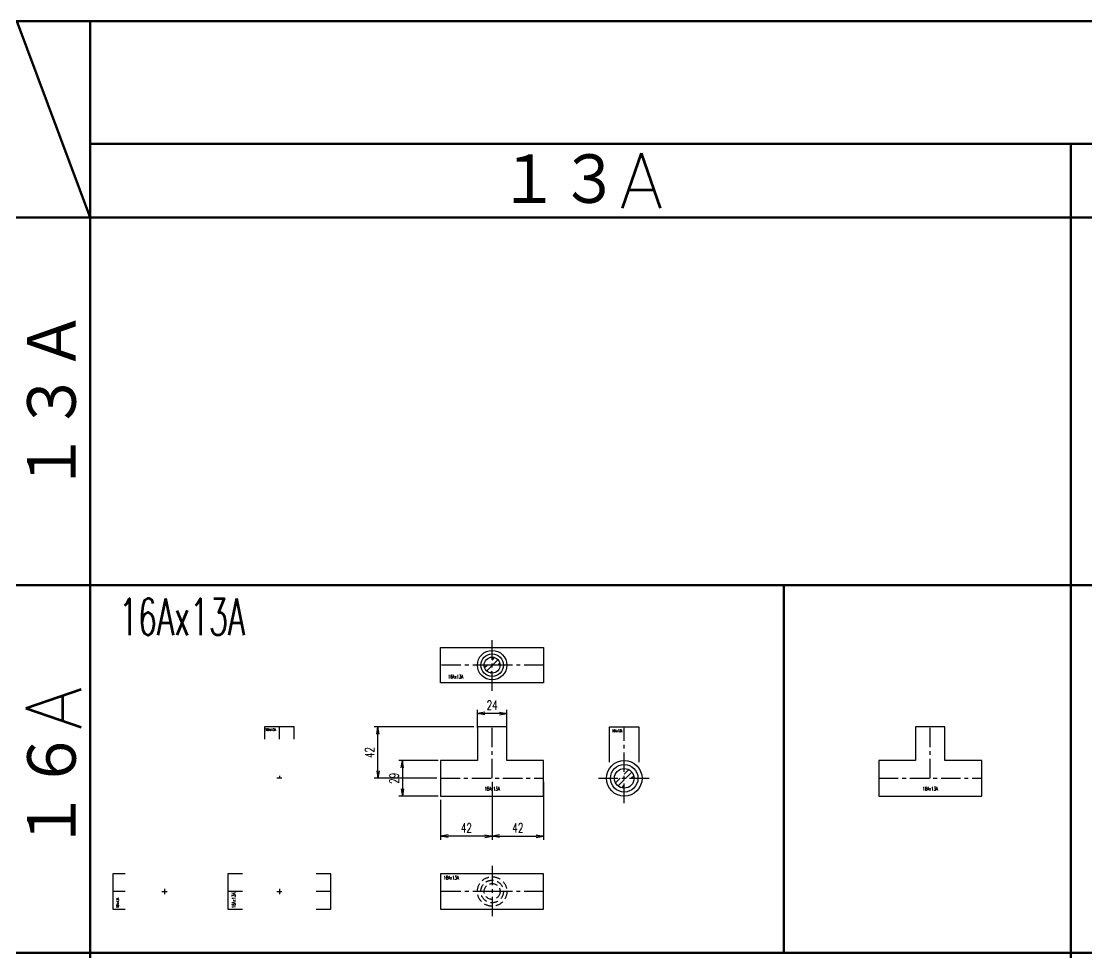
# Model space of a CAD drawing. Header units: millimetres. Extents: x 1711 to 90196, y -23291 to 8516.
# Drawn here: x 24233 to 25102, y 848 to 1608 of the extents above; entities that cross this region are included whole.
import ezdxf

# ---------------------------------------------------------------- set-up
doc = ezdxf.new("R2010")
doc.units = ezdxf.units.MM
doc.header["$PDMODE"] = 35
doc.linetypes.add('CENTER', pattern=[50.8, 31.75, -6.35, 6.35, -6.35])
doc.linetypes.add('HIDDEN', pattern=[9.525, 6.35, -3.175])
doc.layers.add('line', color=153, linetype='Continuous', lineweight=50)
for name, color, linetype in [('寸法', 2, 'Continuous'), ('配管-CVP', 4, 'Continuous'), ('＃配管（PVC)', 21, 'Continuous')]:
    doc.layers.add(name, color=color, linetype=linetype)
doc.styles.add('kpk', font='romans.shx', dxfattribs={"width": 0.7, "bigfont": 'extfont2.shx'})
doc.styles.get("Standard").update_dxf_attribs({"font": 'romans.shx', "bigfont": 'extfont.shx'})
doc.dimstyles.new('KPK-3', dxfattribs={"dimscale": 3, "dimtxt": 2.5, "dimasz": 2, "dimexe": 1, "dimexo": 1, "dimgap": 1, "dimtad": 3, "dimdec": 1, "dimdsep": 46, "dimtxsty": 'kpk', "dimblk": 'OPEN', "dimcen": 2.5, "dimclrd": 2, "dimclre": 2, "dimclrt": 4, "dimadec": 1, "dimazin": 2, "dimtfac": 1, "dimtdec": 1, "dimtmove": 0, "dimatfit": 2, "dimldrblk": 'OPEN', "dimfxl": 0, "dimlwd": -1, "dimlwe": -1, "dimarcsym": 0})

# ---------------------------------------------------------------- blocks, each defined once
blk = doc.blocks.new('*U1278')
at = {"layer": '＃配管（PVC)', "color": 2, "linetype": 'CENTER'}
for p, q in [((-2.1, 0), (2.1, 0)), ((0, 2.1), (0, -2.1))]:
    blk.add_line(p, q, dxfattribs=at)
blk.add_lwpolyline([(-32, 0), (-42, 0)], dxfattribs=at)
at = {"layer": 'Defpoints', "color": 6, "linetype": 'ByBlock', "ltscale": 0.5, "insert": (-38.26, -9.28), "char_height": 2, "attachment_point": 5, "rotation": 90, "style": 'kpk', "bg_fill": 3, "box_fill_scale": 1.2, "bg_fill_color": 256, "bg_fill_transparency": 0}
blk.add_mtext('{\\W0.6;16Ax13A}', dxfattribs=at)
at = {"layer": '＃配管（PVC)', "color": 0, "linetype": 'ByBlock'}
blk.add_lwpolyline([(-32, 14.5), (-42, 14.5), (-42, -14.5), (-32, -14.5)], dxfattribs=at)
blk = doc.blocks.new('16Ax13A-RT-正面')
at = {"layer": '＃配管（PVC)', "color": 2, "linetype": 'CENTER', "ltscale": 0.5}
for p, q in [((0, 0), (0, 42)), ((-42, 0), (42, 0))]:
    blk.add_line(p, q, dxfattribs=at)
at = {"layer": 'Defpoints', "color": 6, "linetype": 'ByBlock', "ltscale": 0.5, "insert": (0, -8.55), "char_height": 3, "attachment_point": 5, "style": 'kpk', "bg_fill": 3, "box_fill_scale": 1.2, "bg_fill_color": 256, "bg_fill_transparency": 0}
blk.add_mtext('{\\W0.6;16Ax13A}', dxfattribs=at)
at = {"layer": '＃配管（PVC)', "color": 0, "linetype": 'ByBlock'}
blk.add_lwpolyline([(42, -14.5), (42, 14.5), (12, 14.5), (12, 42), (-12, 42), (-12, 14.5), (-42, 14.5), (-42, -14.5)], close=True, dxfattribs=at)
blk = doc.blocks.new('16Ax13A-RT-上面')
at = {"layer": '＃配管（PVC)'}
h = blk.add_hatch(dxfattribs=at)
h.set_pattern_fill('ANSI31', color=252)
h.set_pattern_definition([(45, (-23993.226, -1082.215), (-2.24506403, 2.24506403), [])])
h.paths.add_polyline_path([(6.5, 0, 0.414214), (0, 6.5), (0, 0)])
h.paths.add_polyline_path([(0, -6.5), (0, 0), (-6.5, 0, 0.414214)])
at = {"layer": '＃配管（PVC)', "color": 2, "linetype": 'CENTER', "ltscale": 0.5}
blk.add_line((0, -21), (0, 21), dxfattribs=at)
blk.add_lwpolyline([(42, 0), (0, 0), (-42, 0)], dxfattribs=at)
at = {"layer": '＃配管（PVC)', "color": 0, "linetype": 'ByBlock'}
for radius in [12, 9.2, 6.5]:
    blk.add_circle((0, 0), radius, dxfattribs=at)
at = {"layer": 'Defpoints', "color": 6, "linetype": 'ByBlock', "ltscale": 0.5, "insert": (-29.74, -9.41), "char_height": 3, "attachment_point": 5, "style": 'kpk', "bg_fill": 3, "box_fill_scale": 1.2, "bg_fill_color": 256, "bg_fill_transparency": 0}
blk.add_mtext('{\\W0.6;16Ax13A}', dxfattribs=at)
at = {"layer": '＃配管（PVC)', "color": 0, "linetype": 'ByBlock'}
blk.add_lwpolyline([(-42, -14.5), (-42, 14.5), (42, 14.5), (42, -14.5)], close=True, dxfattribs=at)
blk = doc.blocks.new('16Ax13A-RT-下面')
at = {"layer": '＃配管（PVC)', "color": 2, "linetype": 'CENTER', "ltscale": 0.5}
blk.add_line((0, 21), (0, -21), dxfattribs=at)
blk.add_lwpolyline([(42, 0), (0, 0), (-42, 0)], dxfattribs=at)
at = {"layer": '＃配管（PVC)', "color": 252, "linetype": 'HIDDEN'}
for radius in [12, 9.2, 6.5]:
    blk.add_circle((0, 0), radius, dxfattribs=at)
at = {"layer": 'Defpoints', "color": 6, "linetype": 'ByBlock', "ltscale": 0.5, "insert": (-33.38, 11.27), "char_height": 3, "attachment_point": 5, "style": 'kpk', "bg_fill": 3, "box_fill_scale": 1.2, "bg_fill_color": 256, "bg_fill_transparency": 0}
blk.add_mtext('{\\W0.6;16Ax13A}', dxfattribs=at)
at = {"layer": '＃配管（PVC)', "color": 0, "linetype": 'ByBlock'}
blk.add_lwpolyline([(-42, 14.5), (-42, -14.5), (42, -14.5), (42, 14.5)], close=True, dxfattribs=at)
blk = doc.blocks.new('16Ax13A-RT-側面')
at = {"layer": '＃配管（PVC)'}
h = blk.add_hatch(dxfattribs=at)
h.set_pattern_fill('ANSI31', color=252)
h.set_pattern_definition([(45, (-24166.825, -989.8654), (-2.24506403, 2.24506403), [])])
h.paths.add_polyline_path([(8, 0, 0.414214), (0, 8), (0, 0)])
h.paths.add_polyline_path([(-8, 0, 0.414214), (0, -8), (0, 0)])
at = {"layer": '＃配管（PVC)', "color": 2, "linetype": 'CENTER', "ltscale": 0.5}
blk.add_line((-21, 0), (21, 0), dxfattribs=at)
at = {"layer": '＃配管（PVC)', "color": 0, "linetype": 'ByBlock'}
for radius in [14.5, 11.2, 8]:
    blk.add_circle((0, 0), radius, dxfattribs=at)
at = {"layer": 'Defpoints', "color": 6, "linetype": 'ByBlock', "ltscale": 0.5, "insert": (-5.74, 38.78), "char_height": 2, "attachment_point": 5, "style": 'kpk', "bg_fill": 3, "box_fill_scale": 1.2, "bg_fill_color": 256, "bg_fill_transparency": 0}
blk.add_mtext('{\\W0.6;16Ax13A}', dxfattribs=at)
at = {"layer": '＃配管（PVC)', "color": 2, "linetype": 'CENTER', "ltscale": 0.5}
blk.add_line((0, -20.19), (0, 42), dxfattribs=at)
at = {"layer": '＃配管（PVC)', "color": 0, "linetype": 'ByBlock'}
blk.add_lwpolyline([(-12, 13.14), (-12, 42), (12, 42), (12, 13.14)], dxfattribs=at)
blk = doc.blocks.new('*U1279')
at = {"layer": '＃配管（PVC)', "color": 2, "linetype": 'CENTER'}
for p, q in [((2.1, 0), (-2.1, 0)), ((0, 2.1), (0, 0))]:
    blk.add_line(p, q, dxfattribs=at)
at = {"layer": 'Defpoints', "color": 6, "linetype": 'ByBlock', "ltscale": 0.5, "insert": (-7.11, 39.74), "char_height": 2, "attachment_point": 5, "style": 'kpk', "bg_fill": 3, "box_fill_scale": 1.2, "bg_fill_color": 256, "bg_fill_transparency": 0}
blk.add_mtext('{\\W0.6;16Ax13A}', dxfattribs=at)
at = {"layer": '＃配管（PVC)', "color": 2, "linetype": 'CENTER'}
blk.add_line((0, 32), (0, 42), dxfattribs=at)
at = {"layer": '＃配管（PVC)', "color": 0, "linetype": 'ByBlock'}
blk.add_lwpolyline([(12, 32), (12, 42), (-12, 42), (-12, 32)], dxfattribs=at)
blk = doc.blocks.new('*U1280')
at = {"layer": '＃配管（PVC)', "color": 2, "linetype": 'CENTER'}
for p, q in [((-2.1, 0), (2.1, 0)), ((0, 2.1), (0, -2.1))]:
    blk.add_line(p, q, dxfattribs=at)
at = {"layer": '＃配管（PVC)', "color": 0, "linetype": 'ByBlock'}
blk.add_lwpolyline([(30, -14.5), (42, -14.5), (42, 14.5), (30, 14.5)], dxfattribs=at)
at = {"layer": '＃配管（PVC)', "color": 2, "linetype": 'CENTER'}
blk.add_lwpolyline([(42, 0), (30, 0)], dxfattribs=at)
at = {"layer": 'Defpoints', "color": 6, "linetype": 'ByBlock', "ltscale": 0.5, "insert": (-37.23, -7.24), "char_height": 3, "attachment_point": 5, "rotation": 90, "style": 'kpk', "bg_fill": 3, "box_fill_scale": 1.2, "bg_fill_color": 256, "bg_fill_transparency": 0}
blk.add_mtext('{\\W0.6;16Ax13A}', dxfattribs=at)
at = {"layer": '＃配管（PVC)', "color": 0, "linetype": 'ByBlock'}
blk.add_lwpolyline([(-30, 14.5), (-42, 14.5), (-42, -14.5), (-30, -14.5)], dxfattribs=at)
at = {"layer": '＃配管（PVC)', "color": 2, "linetype": 'CENTER'}
blk.add_lwpolyline([(-30, 0), (-42, 0)], dxfattribs=at)
blk = doc.blocks.new('16Ax13A')
at = {"color": 0}
blk.add_blockref('16Ax13A-RT-正面', (0, 0), dxfattribs=at)
blk = doc.blocks.new('A$C6aa1e4fd')
at = {"layer": 'line'}
for p, q in [((2671.72, 0), (2671.72, -8135.92)), ((60, 0), (17081.22, 0)), ((2611.72, 0), (2671.72, -160)), ((2671.72, -100), (17081.22, -100)), ((3471.72, -100), (3471.72, -8135.92)), ((60, -160), (17081.22, -160)), ((60, -460), (17081.22, -460)), ((60, -760), (17081.22, -760))]:
    blk.add_line(p, q, dxfattribs=at)
blk.add_lwpolyline([(3471.72, -460), (3237.52, -460), (3237.52, -760), (3471.72, -760)], close=True, dxfattribs=at)
for s, insert, char_height, attachment_point in [('１３A', (3071.72, -130), 45, 5), ('{\\W0.6;16Ax13A}', (2695.27, -485.88), 30, 4)]:
    blk.add_mtext(s, dxfattribs=dict(at, insert=insert, char_height=char_height, attachment_point=attachment_point))
at = {"layer": 'line', "char_height": 45, "attachment_point": 5, "rotation": 90}
for s, insert in [('１３Ａ', (2641.72, -310)), ('１６A', (2641.72, -610))]:
    blk.add_mtext(s, dxfattribs=dict(at, insert=insert))
blk = doc.blocks.new('_Open')
at = {"color": 0, "linetype": 'ByBlock', "lineweight": -2}
for p, q in [((-1, 0.17), (0, 0)), ((-1, -0.17), (0, 0)), ((0, 0), (-1, 0))]:
    blk.add_line(p, q, dxfattribs=at)
blk = doc.blocks.new('*D2408')
at = {"layer": 'Defpoints', "color": 0, "linetype": 'ByBlock', "transparency": 16777216}
for p in [(24575.76, 1004.37), (24543.56, 975.37), (24575.76, 975.37)]:
    blk.add_point(p, dxfattribs=at)
at = {"layer": '寸法', "color": 2, "transparency": 16777216}
for p, q in [((24572.76, 1004.37), (24540.56, 1004.37)), ((24543.56, 998.37), (24543.56, 981.37)), ((24572.76, 975.37), (24540.56, 975.37))]:
    blk.add_line(p, q, dxfattribs=at)
at = {"layer": '寸法', "color": 2, "linetype": 'ByBlock', "transparency": 16777216, "xscale": 6, "yscale": 6, "zscale": 6}
for p, rotation in [((24543.56, 1004.37), 90), ((24543.56, 975.37), 270)]:
    blk.add_blockref('_Open', p, dxfattribs=dict(at, rotation=rotation))
at = {"layer": '寸法', "color": 4, "linetype": 'ByBlock', "transparency": 16777216, "insert": (24536.81, 989.87), "char_height": 7.5, "attachment_point": 5, "rotation": 90, "style": 'kpk', "bg_fill": 3, "box_fill_scale": 1.1, "bg_fill_color": 256, "bg_fill_true_color": 13158600, "bg_fill_transparency": 0}
blk.add_mtext('29', dxfattribs=at)
blk = doc.blocks.new('*D2409')
at = {"layer": 'Defpoints', "color": 0, "linetype": 'ByBlock', "transparency": 16777216}
for p in [(24604.76, 1042.79), (24604.76, 1027.87), (24628.76, 1027.87)]:
    blk.add_point(p, dxfattribs=at)
at = {"layer": '寸法', "color": 2, "transparency": 16777216}
for p, q in [((24604.76, 1030.87), (24604.76, 1045.79)), ((24628.76, 1030.87), (24628.76, 1045.79)), ((24622.76, 1042.79), (24610.76, 1042.79))]:
    blk.add_line(p, q, dxfattribs=at)
at = {"layer": '寸法', "color": 2, "linetype": 'ByBlock', "transparency": 16777216, "xscale": 6, "yscale": 6, "zscale": 6, "rotation": 180}
blk.add_blockref('_Open', (24604.76, 1042.79), dxfattribs=at)
at = {"layer": '寸法', "color": 2, "linetype": 'ByBlock', "transparency": 16777216, "xscale": 6, "yscale": 6, "zscale": 6}
blk.add_blockref('_Open', (24628.76, 1042.79), dxfattribs=at)
at = {"layer": '寸法', "color": 4, "linetype": 'ByBlock', "transparency": 16777216, "insert": (24616.76, 1049.54), "char_height": 7.5, "attachment_point": 5, "style": 'kpk', "bg_fill": 3, "box_fill_scale": 1.1, "bg_fill_color": 256, "bg_fill_true_color": 13158600, "bg_fill_transparency": 0}
blk.add_mtext('24', dxfattribs=at)
blk = doc.blocks.new('*D3162')
at = {"layer": 'Defpoints', "color": 0, "linetype": 'ByBlock', "transparency": 16777216}
for p in [(24523.62, 1031.87), (24604.76, 1031.87), (24574.76, 989.87)]:
    blk.add_point(p, dxfattribs=at)
at = {"layer": '寸法', "color": 2, "transparency": 16777216}
for p, q in [((24601.76, 1031.87), (24520.62, 1031.87)), ((24523.62, 995.87), (24523.62, 1025.87)), ((24571.76, 989.87), (24520.62, 989.87))]:
    blk.add_line(p, q, dxfattribs=at)
at = {"layer": '寸法', "color": 2, "linetype": 'ByBlock', "transparency": 16777216, "xscale": 6, "yscale": 6, "zscale": 6}
for p, rotation in [((24523.62, 1031.87), 90), ((24523.62, 989.87), 270)]:
    blk.add_blockref('_Open', p, dxfattribs=dict(at, rotation=rotation))
at = {"layer": '寸法', "color": 4, "linetype": 'ByBlock', "transparency": 16777216, "insert": (24516.87, 1010.87), "char_height": 7.5, "attachment_point": 5, "rotation": 90, "style": 'kpk', "bg_fill": 3, "box_fill_scale": 1.1, "bg_fill_color": 256, "bg_fill_true_color": 13158600, "bg_fill_transparency": 0}
blk.add_mtext('42', dxfattribs=at)
blk = doc.blocks.new('*D3163')
at = {"layer": 'Defpoints', "color": 0, "linetype": 'ByBlock', "transparency": 16777216}
for p in [(24616.76, 989.87), (24658.76, 989.87), (24658.76, 942.69)]:
    blk.add_point(p, dxfattribs=at)
at = {"layer": '寸法', "color": 2, "transparency": 16777216}
for p, q in [((24616.76, 986.87), (24616.76, 939.69)), ((24658.76, 986.87), (24658.76, 939.69)), ((24622.76, 942.69), (24652.76, 942.69))]:
    blk.add_line(p, q, dxfattribs=at)
at = {"layer": '寸法', "color": 2, "linetype": 'ByBlock', "transparency": 16777216, "xscale": 6, "yscale": 6, "zscale": 6, "rotation": 180}
blk.add_blockref('_Open', (24616.76, 942.69), dxfattribs=at)
at = {"layer": '寸法', "color": 2, "linetype": 'ByBlock', "transparency": 16777216, "xscale": 6, "yscale": 6, "zscale": 6}
blk.add_blockref('_Open', (24658.76, 942.69), dxfattribs=at)
at = {"layer": '寸法', "color": 4, "linetype": 'ByBlock', "transparency": 16777216, "insert": (24637.76, 949.44), "char_height": 7.5, "attachment_point": 5, "style": 'kpk', "bg_fill": 3, "box_fill_scale": 1.1, "bg_fill_color": 256, "bg_fill_true_color": 13158600, "bg_fill_transparency": 0}
blk.add_mtext('42', dxfattribs=at)
blk = doc.blocks.new('*D3164')
at = {"layer": 'Defpoints', "color": 0, "linetype": 'ByBlock', "transparency": 16777216}
for p in [(24616.76, 989.87), (24574.76, 975.37), (24574.76, 942.69)]:
    blk.add_point(p, dxfattribs=at)
at = {"layer": '寸法', "color": 2, "transparency": 16777216}
for p, q in [((24616.76, 986.87), (24616.76, 939.69)), ((24574.76, 972.37), (24574.76, 939.69)), ((24610.76, 942.69), (24580.76, 942.69))]:
    blk.add_line(p, q, dxfattribs=at)
at = {"layer": '寸法', "color": 2, "linetype": 'ByBlock', "transparency": 16777216, "xscale": 6, "yscale": 6, "zscale": 6, "rotation": 180}
blk.add_blockref('_Open', (24574.76, 942.69), dxfattribs=at)
at = {"layer": '寸法', "color": 2, "linetype": 'ByBlock', "transparency": 16777216, "xscale": 6, "yscale": 6, "zscale": 6}
blk.add_blockref('_Open', (24616.76, 942.69), dxfattribs=at)
at = {"layer": '寸法', "color": 4, "linetype": 'ByBlock', "transparency": 16777216, "insert": (24595.76, 949.44), "char_height": 7.5, "attachment_point": 5, "style": 'kpk', "bg_fill": 3, "box_fill_scale": 1.1, "bg_fill_color": 256, "bg_fill_true_color": 13158600, "bg_fill_transparency": 0}
blk.add_mtext('42', dxfattribs=at)

msp = doc.modelspace()

# ---------------------------------------------------------------- block references
at = {"layer": '配管-CVP'}
for name, p in [('16Ax13A-RT-上面', (24616.7551, 1082.215)), ('*U1279', (24443.1562, 989.8654)), ('16Ax13A-RT-正面', (24616.7551, 989.8654)), ('16Ax13A-RT-側面', (24724.5578, 989.8654)), ('16Ax13A', (24974.2034, 989.8654)), ('16Ax13A-RT-下面', (24616.7551, 897.5159)), ('*U1278', (24349.442, 897.5159)), ('*U1280', (24443.1562, 897.5159))]:
    msp.add_blockref(name, p, dxfattribs=at)

# ---------------------------------------------------------------- next in the draw order: block references
at = {"layer": 'line', "linetype": 'ByBlock'}
msp.add_blockref('A$C6aa1e4fd', (21617.1739, 1607.5677), dxfattribs=at)

# ---------------------------------------------------------------- next in the draw order: dimensions: what is measured, and where the dimension line sits
at = {"layer": '寸法', "linetype": 'ByBlock'}
for base, p1, p2, picture, middle in [((24604.7551, 1042.7866), (24628.7551, 1027.8654), (24604.7551, 1027.8654), '*D2409', (24616.7551, 1049.5366)), ((24658.7551, 942.689), (24616.7551, 989.8654), (24658.7551, 989.8654), '*D3163', (24637.7551, 949.439))]:
    dim = msp.add_linear_dim(base=base, p1=p1, p2=p2, dimstyle='KPK-3', dxfattribs=at)
    dim.commit()
    dim.dimension.update_dxf_attribs({"geometry": picture, "text_midpoint": middle})
dim = msp.add_linear_dim(base=(24543.5641, 975.3654), p1=(24575.7551, 1004.3654), p2=(24575.7551, 975.3654), angle=90, dimstyle='KPK-3', dxfattribs=at)
dim.commit()
dim.dimension.update_dxf_attribs({"geometry": '*D2408', "text_midpoint": (24536.8141, 989.8654)})

# ---------------------------------------------------------------- next in the draw order: dimensions: what is measured, and where the dimension line sits
dim = msp.add_linear_dim(base=(24523.6229, 1031.8654), p1=(24574.7551, 989.8654), p2=(24604.7551, 1031.8654), angle=90, dimstyle='KPK-3', dxfattribs=at)
dim.commit()
dim.dimension.update_dxf_attribs({"geometry": '*D3162', "text_midpoint": (24516.8729, 1010.8654)})

# ---------------------------------------------------------------- next in the draw order: dimensions: what is measured, and where the dimension line sits
dim = msp.add_linear_dim(base=(24574.7551, 942.689), p1=(24616.7551, 989.8654), p2=(24574.7551, 975.3654), dimstyle='KPK-3', dxfattribs=at)
dim.commit()
dim.dimension.update_dxf_attribs({"geometry": '*D3164', "text_midpoint": (24595.7551, 949.439)})

doc.saveas('drawing.dxf')
